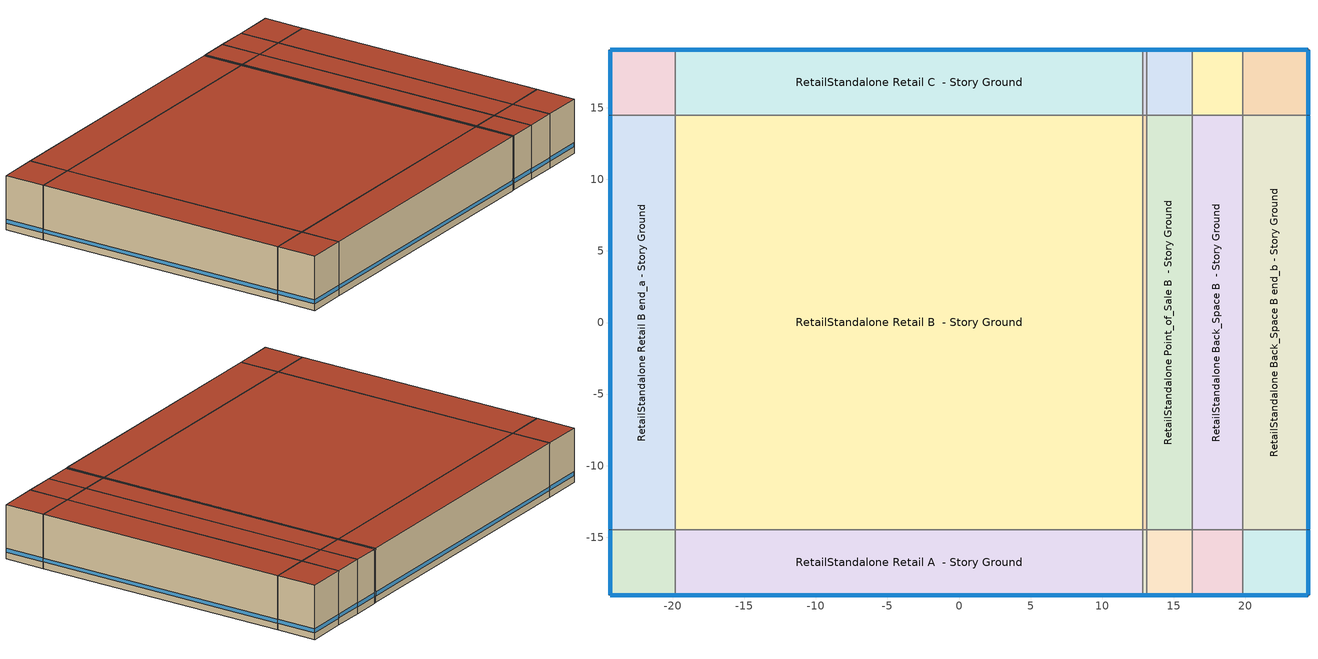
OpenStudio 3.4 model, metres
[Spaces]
RetailStandalone Retail A end_a - Story Ground
 floor ground: -24.38,-19.05 -24.38,-14.48 -19.81,-14.48 -19.81,-19.05 z0
 wall outside: -24.38,-14.48 -24.38,-19.05 -19.81,-19.05 z0:6.1
 wall to RetailStandalone Retail B end_a - Story Ground: -19.81,-14.48 -24.38,-14.48 z0:6.1
 wall to RetailStandalone Retail A  - Story Ground: -19.81,-19.05 -19.81,-14.48 z0:6.1
 window: -24.36,-19.05 -19.84,-19.05 / -24.38,-14.5 -24.38,-19.02 z0.76:1.19
 roof outside: -19.81,-19.05 -19.81,-14.48 -24.38,-14.48 -24.38,-19.05 z6.1
RetailStandalone Retail B end_a - Story Ground
 floor ground: -24.38,-14.48 -24.38,14.48 -19.81,14.48 -19.81,-14.48 z0
 wall outside: -24.38,14.48 -24.38,-14.48 z0:6.1
 wall to RetailStandalone Retail C end_a - Story Ground: -19.81,14.48 -24.38,14.48 z0:6.1
 wall to RetailStandalone Retail B  - Story Ground: -19.81,-14.48 -19.81,14.48 z0:6.1
 window: -24.38,14.45 -24.38,-14.45 z0.76:1.19
 roof outside: -19.81,-14.48 -19.81,14.48 -24.38,14.48 -24.38,-14.48 z6.1
RetailStandalone Retail C end_a - Story Ground
 floor ground: -24.38,14.48 -24.38,19.05 -19.81,19.05 -19.81,14.48 z0
 wall outside: -19.81,19.05 -24.38,19.05 -24.38,14.48 z0:6.1
 wall to RetailStandalone Retail C  - Story Ground: -19.81,14.48 -19.81,19.05 z0:6.1
 window: -24.38,19.02 -24.38,14.5 / -19.84,19.05 -24.36,19.05 z0.76:1.19
 roof outside: -19.81,14.48 -19.81,19.05 -24.38,19.05 -24.38,14.48 z6.1
RetailStandalone Retail A  - Story Ground
 floor ground: -19.81,-19.05 -19.81,-14.48 12.85,-14.48 12.85,-19.05 z0
 wall outside: -19.81,-19.05 12.85,-19.05 z0:6.1
 wall to RetailStandalone Retail B  - Story Ground: 12.85,-14.48 -19.81,-14.48 z0:6.1
 wall to RetailStandalone Entry A  - Story Ground: 12.85,-19.05 12.85,-14.48 z0:6.1
 window: -19.79,-19.05 12.82,-19.05 z0.76:1.19
 roof outside: 12.85,-19.05 12.85,-14.48 -19.81,-14.48 -19.81,-19.05 z6.1
RetailStandalone Retail B  - Story Ground
 floor ground: -19.81,-14.48 -19.81,14.48 12.85,14.48 12.85,-14.48 z0
 wall to RetailStandalone Retail C  - Story Ground: 12.85,14.48 -19.81,14.48 z0:6.1
 wall to RetailStandalone Entry B  - Story Ground: 12.85,-14.48 12.85,14.48 z0:6.1
 roof outside: 12.85,-14.48 12.85,14.48 -19.81,14.48 -19.81,-14.48 z6.1
RetailStandalone Retail C  - Story Ground
 floor ground: -19.81,14.48 -19.81,19.05 12.85,19.05 12.85,14.48 z0
 wall outside: 12.85,19.05 -19.81,19.05 z0:6.1
 wall to RetailStandalone Entry C  - Story Ground: 12.85,14.48 12.85,19.05 z0:6.1
 window: 12.82,19.05 -19.79,19.05 z0.76:1.19
 roof outside: 12.85,14.48 12.85,19.05 -19.81,19.05 -19.81,14.48 z6.1
RetailStandalone Entry A  - Story Ground
 floor ground: 12.85,-19.05 12.85,-14.48 13.1,-14.48 13.1,-19.05 z0
 wall outside: 12.85,-19.05 13.1,-19.05 z0:6.1
 wall to RetailStandalone Entry B  - Story Ground: 13.1,-14.48 12.85,-14.48 z0:6.1
 wall to RetailStandalone Point_of_Sale A  - Story Ground: 13.1,-19.05 13.1,-14.48 z0:6.1
 window: 12.88,-19.05 13.08,-19.05 z0.76:1.3
 roof outside: 13.1,-19.05 13.1,-14.48 12.85,-14.48 12.85,-19.05 z6.1
RetailStandalone Entry B  - Story Ground
 floor ground: 12.85,-14.48 12.85,14.48 13.1,14.48 13.1,-14.48 z0
 wall to RetailStandalone Entry C  - Story Ground: 13.1,14.48 12.85,14.48 z0:6.1
 wall to RetailStandalone Point_of_Sale B  - Story Ground: 13.1,-14.48 13.1,14.48 z0:6.1
 roof outside: 13.1,-14.48 13.1,14.48 12.85,14.48 12.85,-14.48 z6.1
RetailStandalone Entry C  - Story Ground
 floor ground: 12.85,14.48 12.85,19.05 13.1,19.05 13.1,14.48 z0
 wall outside: 13.1,19.05 12.85,19.05 z0:6.1
 wall to RetailStandalone Point_of_Sale C  - Story Ground: 13.1,14.48 13.1,19.05 z0:6.1
 window: 13.08,19.05 12.88,19.05 z0.76:1.3
 roof outside: 13.1,14.48 13.1,19.05 12.85,19.05 12.85,14.48 z6.1
RetailStandalone Point_of_Sale A  - Story Ground
 floor ground: 13.1,-19.05 13.1,-14.48 16.31,-14.48 16.31,-19.05 z0
 wall outside: 13.1,-19.05 16.31,-19.05 z0:6.1
 wall to RetailStandalone Point_of_Sale B  - Story Ground: 16.31,-14.48 13.1,-14.48 z0:6.1
 wall to RetailStandalone Back_Space A  - Story Ground: 16.31,-19.05 16.31,-14.48 z0:6.1
 window: 13.13,-19.05 16.28,-19.05 z0.76:1.2
 roof outside: 16.31,-19.05 16.31,-14.48 13.1,-14.48 13.1,-19.05 z6.1
RetailStandalone Point_of_Sale B  - Story Ground
 floor ground: 13.1,-14.48 13.1,14.48 16.31,14.48 16.31,-14.48 z0
 wall to RetailStandalone Point_of_Sale C  - Story Ground: 16.31,14.48 13.1,14.48 z0:6.1
 wall to RetailStandalone Back_Space B  - Story Ground: 16.31,-14.48 16.31,14.48 z0:6.1
 roof outside: 16.31,-14.48 16.31,14.48 13.1,14.48 13.1,-14.48 z6.1
RetailStandalone Point_of_Sale C  - Story Ground
 floor ground: 13.1,14.48 13.1,19.05 16.31,19.05 16.31,14.48 z0
 wall outside: 16.31,19.05 13.1,19.05 z0:6.1
 wall to RetailStandalone Back_Space C  - Story Ground: 16.31,14.48 16.31,19.05 z0:6.1
 window: 16.28,19.05 13.13,19.05 z0.76:1.2
 roof outside: 16.31,14.48 16.31,19.05 13.1,19.05 13.1,14.48 z6.1
RetailStandalone Back_Space A  - Story Ground
 floor ground: 16.31,-19.05 16.31,-14.48 19.81,-14.48 19.81,-19.05 z0
 wall outside: 16.31,-19.05 19.81,-19.05 z0:6.1
 wall to RetailStandalone Back_Space B  - Story Ground: 19.81,-14.48 16.31,-14.48 z0:6.1
 wall to RetailStandalone Back_Space A end_b - Story Ground: 19.81,-19.05 19.81,-14.48 z0:6.1
 window: 16.33,-19.05 19.79,-19.05 z0.76:1.19
 roof outside: 19.81,-19.05 19.81,-14.48 16.31,-14.48 16.31,-19.05 z6.1
RetailStandalone Back_Space B  - Story Ground
 floor ground: 16.31,-14.48 16.31,14.48 19.81,14.48 19.81,-14.48 z0
 wall to RetailStandalone Back_Space C  - Story Ground: 19.81,14.48 16.31,14.48 z0:6.1
 wall to RetailStandalone Back_Space B end_b - Story Ground: 19.81,-14.48 19.81,14.48 z0:6.1
 roof outside: 19.81,-14.48 19.81,14.48 16.31,14.48 16.31,-14.48 z6.1
RetailStandalone Back_Space C  - Story Ground
 floor ground: 16.31,14.48 16.31,19.05 19.81,19.05 19.81,14.48 z0
 wall outside: 19.81,19.05 16.31,19.05 z0:6.1
 wall to RetailStandalone Back_Space C end_b - Story Ground: 19.81,14.48 19.81,19.05 z0:6.1
 window: 19.79,19.05 16.33,19.05 z0.76:1.19
 roof outside: 19.81,14.48 19.81,19.05 16.31,19.05 16.31,14.48 z6.1
RetailStandalone Back_Space A end_b - Story Ground
 floor ground: 19.81,-19.05 19.81,-14.48 24.38,-14.48 24.38,-19.05 z0
 wall outside: 19.81,-19.05 24.38,-19.05 24.38,-14.48 z0:6.1
 wall to RetailStandalone Back_Space B end_b - Story Ground: 24.38,-14.48 19.81,-14.48 z0:6.1
 window: 24.38,-19.02 24.38,-14.5 / 19.84,-19.05 24.36,-19.05 z0.76:1.19
 roof outside: 24.38,-19.05 24.38,-14.48 19.81,-14.48 19.81,-19.05 z6.1
RetailStandalone Back_Space B end_b - Story Ground
 floor ground: 19.81,-14.48 19.81,14.48 24.38,14.48 24.38,-14.48 z0
 wall outside: 24.38,-14.48 24.38,14.48 z0:6.1
 wall to RetailStandalone Back_Space C end_b - Story Ground: 24.38,14.48 19.81,14.48 z0:6.1
 window: 24.38,-14.45 24.38,14.45 z0.76:1.19
 roof outside: 24.38,-14.48 24.38,14.48 19.81,14.48 19.81,-14.48 z6.1
RetailStandalone Back_Space C end_b - Story Ground
 floor ground: 19.81,14.48 19.81,19.05 24.38,19.05 24.38,14.48 z0
 wall outside: 24.38,14.48 24.38,19.05 19.81,19.05 z0:6.1
 window: 24.38,14.5 24.38,19.02 / 24.36,19.05 19.84,19.05 z0.76:1.19
 roof outside: 24.38,14.48 24.38,19.05 19.81,19.05 19.81,14.48 z6.1
[Site]
Climate Zone 1_CA_USA: Latitude {deg}=40.8; Longitude {deg}=-124.2; Time Zone {hr}=-8; Elevation {m}=13
[Site:WaterMainsTemperature]
Calculation Method=Correlation; Annual Average Outdoor Air Temperature {C}=11.9917; Maximum Difference In Monthly Average Outdoor Air Temperatures {deltaC}=5.2
[ClimateZones]
Climate Zone Institution Name 1=ASHRAE; Climate Zone Document Name 1=ANSI/ASHRAE Standard 169; Climate Zone Document Year 1=2006; Climate Zone Value 1=4A
[SizingPeriod:DesignDay] Barometric Pressure {Pa}=101169; Sky Clearness=0; Rain Indicator=No; Snow Indicator=No; Day of Month=21; Daylight Saving Time Indicator=No; Humidity Condition Type=Wetbulb; Dry-Bulb Temperature Range Modifier Type=DefaultMultipliers
Name | Maximum Dry-Bulb Temperature {C} | Daily Dry-Bulb Temperature Range {deltaC} | Wind Speed {m/s} | Wind Direction {deg} | Month | Day Type | Wetbulb or DewPoint at Maximum Dry-Bulb {C} | Solar Model Indicator | ASHRAE Clear Sky Optical Depth for Beam Irradiance | ASHRAE Clear Sky Optical Depth for Diffuse Irradiance
Climate Zone 1 Ann Clg .4% Condns DB=>MWB | 21.6 | 6.5 | 4.3 | 320 | 8 | SummerDesignDay | 15.2 | ASHRAETau | 0.365 | 2.513
Climate Zone 1 Ann Clg .4% Condns WB=>MDB | 19.5 | 6.5 | 4.3 | 320 | 8 | SummerDesignDay | 16.8 | ASHRAETau | 0.365 | 2.513
Climate Zone 1 Ann Htg 99.6% Condns DB | -0.6 | 0 | 2 | 90 | 12 | WinterDesignDay | -0.6 | ASHRAEClearSky
[Building]
DOE Ref 1980-2004|RetailStandalone
[SpaceType] Standards Building Type=RetailStandalone
Name | Standards Space Type
RetailStandalone Back_Space | Back_Space
RetailStandalone Entry | Entry
RetailStandalone Point_of_Sale | Point_of_Sale
RetailStandalone Retail | Retail
[BuildingStory]
Story Ground: Nominal Z Coordinate {m}=0; Nominal Floor to Floor Height {m}=6.096
[Space] Building Story=Story Ground
Name | Space Type | Thermal Zone
RetailStandalone Retail A end_a - Story Ground | RetailStandalone Retail | Zone RetailStandalone Retail A end_a - Story Ground
RetailStandalone Retail B end_a - Story Ground | RetailStandalone Retail | Zone RetailStandalone Retail B end_a - Story Ground
RetailStandalone Retail C end_a - Story Ground | RetailStandalone Retail | Zone RetailStandalone Retail C end_a - Story Ground
RetailStandalone Retail A  - Story Ground | RetailStandalone Retail | Zone RetailStandalone Retail A  - Story Ground
RetailStandalone Retail B  - Story Ground | RetailStandalone Retail | Zone RetailStandalone Retail B  - Story Ground
RetailStandalone Retail C  - Story Ground | RetailStandalone Retail | Zone RetailStandalone Retail C  - Story Ground
RetailStandalone Entry A  - Story Ground | RetailStandalone Entry | Zone RetailStandalone Entry A  - Story Ground
RetailStandalone Entry B  - Story Ground | RetailStandalone Entry | Zone RetailStandalone Entry B  - Story Ground
RetailStandalone Entry C  - Story Ground | RetailStandalone Entry | Zone RetailStandalone Entry C  - Story Ground
RetailStandalone Point_of_Sale A  - Story Ground | RetailStandalone Point_of_Sale | Zone RetailStandalone Point_of_Sale A  - Story Ground
RetailStandalone Point_of_Sale B  - Story Ground | RetailStandalone Point_of_Sale | Zone RetailStandalone Point_of_Sale B  - Story Ground
RetailStandalone Point_of_Sale C  - Story Ground | RetailStandalone Point_of_Sale | Zone RetailStandalone Point_of_Sale C  - Story Ground
RetailStandalone Back_Space A  - Story Ground | RetailStandalone Back_Space | Zone RetailStandalone Back_Space A  - Story Ground
RetailStandalone Back_Space B  - Story Ground | RetailStandalone Back_Space | Zone RetailStandalone Back_Space B  - Story Ground
RetailStandalone Back_Space C  - Story Ground | RetailStandalone Back_Space | Zone RetailStandalone Back_Space C  - Story Ground
RetailStandalone Back_Space A end_b - Story Ground | RetailStandalone Back_Space | Zone RetailStandalone Back_Space A end_b - Story Ground
RetailStandalone Back_Space B end_b - Story Ground | RetailStandalone Back_Space | Zone RetailStandalone Back_Space B end_b - Story Ground
RetailStandalone Back_Space C end_b - Story Ground | RetailStandalone Back_Space | Zone RetailStandalone Back_Space C end_b - Story Ground
[ThermalZone] Multiplier=1; Use Ideal Air Loads=No
Zone RetailStandalone Retail A end_a - Story Ground; Zone RetailStandalone Retail B end_a - Story Ground; Zone RetailStandalone Retail C end_a - Story Ground; Zone RetailStandalone Retail A  - Story Ground; Zone RetailStandalone Retail B  - Story Ground; Zone RetailStandalone Retail C  - Story Ground; Zone RetailStandalone Entry A  - Story Ground; Zone RetailStandalone Entry B  - Story Ground; Zone RetailStandalone Entry C  - Story Ground; Zone RetailStandalone Point_of_Sale A  - Story Ground; Zone RetailStandalone Point_of_Sale B  - Story Ground; Zone RetailStandalone Point_of_Sale C  - Story Ground; Zone RetailStandalone Back_Space A  - Story Ground; Zone RetailStandalone Back_Space B  - Story Ground; Zone RetailStandalone Back_Space C  - Story Ground; Zone RetailStandalone Back_Space A end_b - Story Ground; Zone RetailStandalone Back_Space B end_b - Story Ground; Zone RetailStandalone Back_Space C end_b - Story Ground
[Sizing:Zone] Zone Cooling Design Supply Air Temperature Input Method=SupplyAirTemperature; Zone Cooling Design Supply Air Temperature {C}=14; Zone Cooling Design Supply Air Temperature Difference {deltaC}=11.11; Zone Heating Design Supply Air Temperature Input Method=SupplyAirTemperature; Zone Heating Design Supply Air Temperature {C}=40; Zone Heating Design Supply Air Temperature Difference {deltaC}=11.11; Zone Cooling Design Supply Air Humidity Ratio {kg-H2O/kg-air}=0.0085; Zone Heating Design Supply Air Humidity Ratio {kg-H2O/kg-air}=0.008; Cooling Design Air Flow Method=DesignDay; Heating Design Air Flow Method=DesignDay; Account for Dedicated Outdoor Air System=No; Dedicated Outdoor Air System Control Strategy=NeutralSupplyAir; Dedicated Outdoor Air Low Setpoint Temperature for Design {C}=autosize; Dedicated Outdoor Air High Setpoint Temperature for Design {C}=autosize
Zone RetailStandalone Retail A end_a - Story Ground; Zone RetailStandalone Retail B end_a - Story Ground; Zone RetailStandalone Retail C end_a - Story Ground; Zone RetailStandalone Retail A  - Story Ground; Zone RetailStandalone Retail B  - Story Ground; Zone RetailStandalone Retail C  - Story Ground; Zone RetailStandalone Entry A  - Story Ground; Zone RetailStandalone Entry B  - Story Ground; Zone RetailStandalone Entry C  - Story Ground; Zone RetailStandalone Point_of_Sale A  - Story Ground; Zone RetailStandalone Point_of_Sale B  - Story Ground; Zone RetailStandalone Point_of_Sale C  - Story Ground; Zone RetailStandalone Back_Space A  - Story Ground; Zone RetailStandalone Back_Space B  - Story Ground; Zone RetailStandalone Back_Space C  - Story Ground; Zone RetailStandalone Back_Space A end_b - Story Ground; Zone RetailStandalone Back_Space B end_b - Story Ground; Zone RetailStandalone Back_Space C end_b - Story Ground
